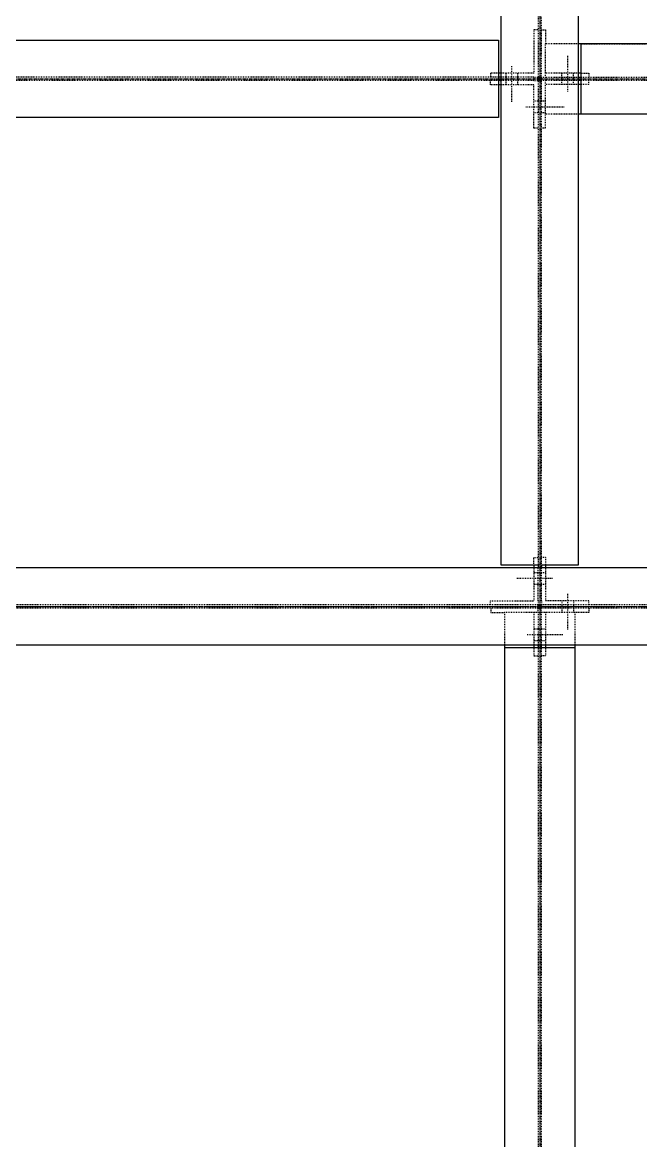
# Model space of a CAD drawing. Header units: millimetres. Extents: x 2102 to 20742, y 12631 to 26594.
# Drawn here: x 9852 to 11023, y 20309 to 22428 of the extents above; entities that cross this region are included whole.
import ezdxf

# ---------------------------------------------------------------- set-up
doc = ezdxf.new("R2010")
doc.units = ezdxf.units.MM
for name, pattern in [('CENTER', [12.7, 7.9375, -1.5875, 1.5875, -1.5875]), ('DXK_LINE_DOT2', [3.9198, 1.9599, -1.9599]), ('DXK_LINE_DOT5', [7.8785, 2.979, -0.9799, 0.9799, -0.9799, 0.9799, -0.9799])]:
    doc.linetypes.add(name, pattern=pattern)
for name, color, linetype in [('1', 7, 'Continuous'), ('2', 7, 'Continuous'), ('4', 7, 'Continuous')]:
    doc.layers.add(name, color=color, linetype=linetype)

# ---------------------------------------------------------------- blocks, each defined once
blk = doc.blocks.new('GridLine-116860372-116906 - 114867')
at = {"layer": '2', "color": 7, "linetype": 'DXK_LINE_DOT5'}
blk.add_line((2535.4, 21320.8), (24512.1, 21320.8), dxfattribs=at)
blk = doc.blocks.new('Part-116860372-114948 - 114867')
at = {"layer": '4', "linetype": 'Continuous'}
for points in [[(12325.6, 21315.8, -1), (12325.6, 21325.8, -1)], [(12325.6, 19065.8, -1), (12325.6, 19075.8, -1)]]:
    blk.add_hatch(color=4, dxfattribs=at).paths.add_polyline_path(points)
at = {"layer": '1', "color": 6, "linetype": 'DXK_LINE_DOT2'}
for p, q in [((12242.3, 21306.9), (12242.3, 21223.1)), ((12408.8, 21306.9), (12242.3, 21306.9)), ((12322, 21306.9), (12322, 21229.3)), ((12329.1, 21306.9), (12329.1, 21229.3)), ((12408.8, 21306.9), (12408.8, 21229.3)), ((12322, 21223.1), (12322, 19233.3)), ((12329.1, 21223.1), (12329.1, 19233.3)), ((12242.3, 19227.1), (12242.3, 19087.1)), ((12322, 19227.1), (12322, 19087.1)), ((12329.1, 19227.1), (12329.1, 19087.1)), ((12408.8, 19227.1), (12408.8, 19087.1)), ((12408.8, 19087.1), (12242.3, 19087.1))]:
    blk.add_line(p, q, dxfattribs=at)
at = {"layer": '2', "color": 2, "linetype": 'Continuous'}
for p, q in [((12242.3, 21229.3), (12242.3, 19227.1)), ((12408.8, 21223.1), (12242.3, 21223.1)), ((12322, 21229.3), (12322, 21223.1)), ((12329.1, 21229.3), (12329.1, 21223.1)), ((12408.8, 21229.3), (12408.8, 19227.1)), ((12408.8, 19233.3), (12242.3, 19233.3)), ((12322, 19233.3), (12322, 19227.1)), ((12329.1, 19233.3), (12329.1, 19227.1))]:
    blk.add_line(p, q, dxfattribs=at)
at = {"layer": '4', "color": 4, "linetype": 'CENTER'}
blk.add_line((12325.6, 21320.8), (12325.6, 19070.8), dxfattribs=at)
at = {"layer": '4', "color": 4, "linetype": 'Continuous'}
for centre in [(12325.6, 21320.8), (12325.6, 19070.8)]:
    blk.add_circle(centre, 5, dxfattribs=at)
blk = doc.blocks.new('Bolt-116860372-115541 - 114867')
at = {"layer": '1', "color": 1, "linetype": 'DXK_LINE_DOT2'}
for p, q in [((12391.6, 21351), (12391.6, 21266)), ((12377.9, 21334.8), (12377.9, 21324.8)), ((12377.9, 21324.8), (12377.9, 21316.9)), ((12405.4, 21334.8), (12405.4, 21324.8)), ((12405.4, 21324.8), (12405.4, 21316.9)), ((12377.9, 21316.9), (12377.9, 21306.9)), ((12405.4, 21316.9), (12405.4, 21306.9))]:
    blk.add_line(p, q, dxfattribs=at)
blk = doc.blocks.new('Part-116860372-114943 - 114867')
at = {"layer": '1', "color": 6, "linetype": 'DXK_LINE_DOT2'}
for p, q in [((12442, 21324.8), (9958.1, 21324.8)), ((13683.8, 21324.8), (12442, 21324.8)), ((13563.1, 21316.9), (9958.1, 21316.9))]:
    blk.add_line(p, q, dxfattribs=at)
at = {"layer": '2', "color": 2, "linetype": 'Continuous'}
for p, q in [((13569.3, 21412.3), (9958.1, 21412.3)), ((13569.3, 21229.3), (9958.1, 21229.3))]:
    blk.add_line(p, q, dxfattribs=at)
at = {"layer": '4', "color": 4, "linetype": 'CENTER'}
blk.add_line((9575.6, 21320.8), (13700.6, 21320.8), dxfattribs=at)
blk = doc.blocks.new('Part-116860372-114945 - 114867')
at = {"layer": '4', "linetype": 'Continuous'}
blk.add_hatch(color=4, dxfattribs=at).paths.add_polyline_path([(12325.6, 21315.8, -1), (12325.6, 21325.8, -1)])
at = {"layer": '1', "color": 6, "linetype": 'DXK_LINE_DOT2'}
for p, q in [((12321.6, 24933.3), (12321.6, 21418.6)), ((12329.5, 21418.6), (12329.5, 24449.4)), ((12321.6, 21334.8), (12321.6, 21412.3)), ((12329.5, 21334.8), (12329.5, 21412.3)), ((12321.6, 21334.8), (12329.5, 21334.8))]:
    blk.add_line(p, q, dxfattribs=at)
at = {"layer": '2', "color": 2, "linetype": 'Continuous'}
for p, q in [((12234.1, 21418.6), (12234.1, 24939.6)), ((12417.1, 24939.6), (12417.1, 21418.6)), ((12417.1, 21418.6), (12234.1, 21418.6)), ((12321.6, 21418.6), (12321.6, 21412.3)), ((12329.5, 21412.3), (12329.5, 21418.6))]:
    blk.add_line(p, q, dxfattribs=at)
at = {"layer": '4', "color": 4, "linetype": 'CENTER'}
blk.add_line((12325.6, 25070.8), (12325.6, 21320.8), dxfattribs=at)
at = {"layer": '4', "color": 4, "linetype": 'Continuous'}
blk.add_circle((12325.6, 21320.8), 5, dxfattribs=at)
blk = doc.blocks.new('Part-116860372-114950 - 114867')
at = {"layer": '4', "linetype": 'Continuous'}
for points in [[(12325.6, 22565.8, -1), (12325.6, 22575.8, -1)], [(13700.6, 22565.8, -1), (13700.6, 22575.8, -1)]]:
    blk.add_hatch(color=4, dxfattribs=at).paths.add_polyline_path(points)
at = {"layer": '1', "color": 6, "linetype": 'DXK_LINE_DOT2'}
for p, q in [((12417.1, 22654.1), (12339.5, 22654.1)), ((12339.5, 22487.6), (12339.5, 22654.1)), ((12423.3, 22654.1), (13608.8, 22654.1)), ((13608.8, 22654.1), (13608.8, 22597.8)), ((13608.8, 22597.8), (13683.8, 22597.8)), ((13683.8, 22597.8), (13683.8, 22487.6)), ((12417.1, 22574.4), (12339.5, 22574.4)), ((13563.1, 22574.4), (12423.3, 22574.4)), ((13683.8, 22574.4), (13569.3, 22574.4)), ((12417.1, 22567.3), (12339.5, 22567.3)), ((13563.1, 22567.3), (12423.3, 22567.3)), ((13683.8, 22567.3), (13569.3, 22567.3)), ((12417.1, 22487.6), (12339.5, 22487.6)), ((13683.8, 22487.6), (13569.3, 22487.6))]:
    blk.add_line(p, q, dxfattribs=at)
at = {"layer": '2', "color": 2, "linetype": 'Continuous'}
for p, q in [((13569.3, 22654.1), (12417.1, 22654.1)), ((12423.3, 22654.1), (12423.3, 22487.6)), ((13563.1, 22654.1), (13563.1, 22487.6)), ((12423.3, 22574.4), (12417.1, 22574.4)), ((13569.3, 22574.4), (13563.1, 22574.4)), ((12423.3, 22567.3), (12417.1, 22567.3)), ((13569.3, 22567.3), (13563.1, 22567.3)), ((13569.3, 22487.6), (12417.1, 22487.6))]:
    blk.add_line(p, q, dxfattribs=at)
at = {"layer": '4', "color": 4, "linetype": 'CENTER'}
blk.add_line((12325.6, 22570.8), (13700.6, 22570.8), dxfattribs=at)
at = {"layer": '4', "color": 4, "linetype": 'Continuous'}
for centre in [(12325.6, 22570.8), (13700.6, 22570.8)]:
    blk.add_circle(centre, 5, dxfattribs=at)
blk = doc.blocks.new('Part-116860372-114951 - 114867')
at = {"layer": '4', "linetype": 'Continuous'}
for points in [[(10950.6, 22565.8, -1), (10950.6, 22575.8, -1)], [(12325.6, 22565.8, -1), (12325.6, 22575.8, -1)]]:
    blk.add_hatch(color=4, dxfattribs=at).paths.add_polyline_path(points)
at = {"layer": '1', "color": 6, "linetype": 'DXK_LINE_DOT2'}
for p, q in [((10964.5, 22574.8), (10964.5, 22566.9)), ((10964.5, 22574.8), (11042.1, 22574.8)), ((12209.1, 22574.8), (11048.3, 22574.8)), ((12311.6, 22574.8), (12209.1, 22574.8)), ((12311.6, 22574.8), (12311.6, 22566.9)), ((11042.1, 22566.9), (10964.5, 22566.9)), ((12227.8, 22566.9), (11048.3, 22566.9)), ((12311.6, 22566.9), (12234.1, 22566.9))]:
    blk.add_line(p, q, dxfattribs=at)
at = {"layer": '2', "color": 2, "linetype": 'Continuous'}
for p, q in [((11048.3, 22479.3), (11048.3, 22662.3)), ((11048.3, 22662.3), (12227.8, 22662.3)), ((12227.8, 22662.3), (12227.8, 22479.3)), ((11048.3, 22574.8), (11042.1, 22574.8)), ((12234.1, 22574.8), (12227.8, 22574.8)), ((11048.3, 22566.9), (11042.1, 22566.9)), ((12234.1, 22566.9), (12227.8, 22566.9)), ((12227.8, 22479.3), (11048.3, 22479.3))]:
    blk.add_line(p, q, dxfattribs=at)
at = {"layer": '4', "color": 4, "linetype": 'CENTER'}
blk.add_line((10950.6, 22570.8), (12325.6, 22570.8), dxfattribs=at)
at = {"layer": '4', "color": 4, "linetype": 'Continuous'}
for centre in [(10950.6, 22570.8), (12325.6, 22570.8)]:
    blk.add_circle(centre, 5, dxfattribs=at)
blk = doc.blocks.new('Part-116860372-115538 - 114867')
at = {"layer": '1', "color": 6, "linetype": 'DXK_LINE_DOT2'}
for p, q in [((12329.1, 21306.9), (12329.1, 21316.9)), ((12339.1, 21306.9), (12339.1, 21229.3)), ((12441.6, 21306.9), (12408.8, 21306.9)), ((12441.6, 21316.9), (12441.6, 21306.9)), ((12329.1, 21223.1), (12329.1, 21229.3)), ((12339.1, 21223.1), (12339.1, 21204.4)), ((12339.1, 21204.4), (12329.1, 21204.4))]:
    blk.add_line(p, q, dxfattribs=at)
at = {"layer": '2', "color": 2, "linetype": 'Continuous'}
blk.add_line((12339.1, 21229.3), (12339.1, 21223.1), dxfattribs=at)
blk = doc.blocks.new('Part-116860372-115539 - 114867')
at = {"layer": '1', "color": 6, "linetype": 'DXK_LINE_DOT2'}
for p, q in [((12209.5, 21316.9), (12209.5, 21306.9)), ((12209.5, 21306.9), (12242.3, 21306.9)), ((12312, 21306.9), (12312, 21229.3)), ((12322, 21306.9), (12322, 21316.9)), ((12312, 21223.1), (12312, 21204.4)), ((12322, 21223.1), (12322, 21229.3)), ((12312, 21204.4), (12322, 21204.4))]:
    blk.add_line(p, q, dxfattribs=at)
at = {"layer": '2', "color": 2, "linetype": 'Continuous'}
blk.add_line((12312, 21229.3), (12312, 21223.1), dxfattribs=at)
blk = doc.blocks.new('Bolt-116860372-115540 - 114867')
at = {"layer": '1', "color": 1, "linetype": 'DXK_LINE_DOT2'}
for p, q in [((12295.8, 21254.4), (12380.8, 21254.4)), ((12312, 21268.1), (12322, 21268.1)), ((12322, 21268.1), (12329.1, 21268.1)), ((12329.1, 21268.1), (12339.1, 21268.1)), ((12312, 21240.6), (12322, 21240.6)), ((12322, 21240.6), (12329.1, 21240.6)), ((12329.1, 21240.6), (12339.1, 21240.6))]:
    blk.add_line(p, q, dxfattribs=at)
blk = doc.blocks.new('Part-116860372-115547 - 114867')
at = {"layer": '1', "color": 6, "linetype": 'DXK_LINE_DOT2'}
for p, q in [((12311.6, 21418.6), (12311.6, 21437.3)), ((12311.6, 21437.3), (12321.6, 21437.3)), ((12311.6, 21412.3), (12311.6, 21334.8)), ((12321.6, 21418.6), (12321.6, 21412.3)), ((12209.1, 21324.8), (12209.1, 21334.8)), ((12209.1, 21334.8), (12311.6, 21334.8)), ((12321.6, 21334.8), (12321.6, 21324.8))]:
    blk.add_line(p, q, dxfattribs=at)
at = {"layer": '2', "color": 2, "linetype": 'Continuous'}
blk.add_line((12311.6, 21418.6), (12311.6, 21412.3), dxfattribs=at)
blk = doc.blocks.new('Part-116860372-115548 - 114867')
at = {"layer": '1', "color": 6, "linetype": 'DXK_LINE_DOT2'}
for p, q in [((12339.5, 21437.3), (12329.5, 21437.3)), ((12339.5, 21437.3), (12339.5, 21418.6)), ((12329.5, 21418.6), (12329.5, 21412.3)), ((12339.5, 21412.3), (12339.5, 21334.8)), ((12329.5, 21334.8), (12329.5, 21324.8)), ((12442, 21334.8), (12339.5, 21334.8)), ((12442, 21324.8), (12442, 21334.8))]:
    blk.add_line(p, q, dxfattribs=at)
at = {"layer": '2', "color": 2, "linetype": 'Continuous'}
blk.add_line((12339.5, 21418.6), (12339.5, 21412.3), dxfattribs=at)
blk = doc.blocks.new('Bolt-116860372-115549 - 114867')
at = {"layer": '1', "color": 1, "linetype": 'DXK_LINE_DOT2'}
for p, q in [((12355.8, 21387.3), (12270.8, 21387.3)), ((12321.6, 21401), (12311.6, 21401)), ((12329.5, 21401), (12321.6, 21401)), ((12339.5, 21401), (12329.5, 21401)), ((12321.6, 21373.5), (12311.6, 21373.5)), ((12329.5, 21373.5), (12321.6, 21373.5)), ((12339.5, 21373.5), (12329.5, 21373.5))]:
    blk.add_line(p, q, dxfattribs=at)
blk = doc.blocks.new('Part-116860372-115565 - 114867')
at = {"layer": '1', "color": 6, "linetype": 'DXK_LINE_DOT2'}
for p, q in [((12329.5, 22686.9), (12339.5, 22686.9)), ((12339.5, 22686.9), (12339.5, 22654.1)), ((12339.5, 22574.4), (12329.5, 22574.4)), ((12417.1, 22584.4), (12339.5, 22584.4)), ((12423.3, 22574.4), (12417.1, 22574.4)), ((12423.3, 22584.4), (12442, 22584.4)), ((12442, 22584.4), (12442, 22574.4))]:
    blk.add_line(p, q, dxfattribs=at)
at = {"layer": '2', "color": 2, "linetype": 'Continuous'}
blk.add_line((12423.3, 22584.4), (12417.1, 22584.4), dxfattribs=at)
blk = doc.blocks.new('Part-116860372-115566 - 114867')
at = {"layer": '1', "color": 6, "linetype": 'DXK_LINE_DOT2'}
for p, q in [((12339.5, 22567.3), (12329.5, 22567.3)), ((12417.1, 22557.3), (12339.5, 22557.3)), ((12423.3, 22567.3), (12417.1, 22567.3)), ((12442, 22557.3), (12423.3, 22557.3)), ((12442, 22557.3), (12442, 22567.3)), ((12339.5, 22454.8), (12339.5, 22487.6)), ((12329.5, 22454.8), (12339.5, 22454.8))]:
    blk.add_line(p, q, dxfattribs=at)
at = {"layer": '2', "color": 2, "linetype": 'Continuous'}
blk.add_line((12423.3, 22557.3), (12417.1, 22557.3), dxfattribs=at)
blk = doc.blocks.new('Bolt-116860372-115567 - 114867')
at = {"layer": '1', "color": 1, "linetype": 'DXK_LINE_DOT2'}
for p, q in [((12392, 22541), (12392, 22626)), ((12378.3, 22574.4), (12378.3, 22584.4)), ((12378.3, 22567.3), (12378.3, 22574.4)), ((12405.8, 22574.4), (12405.8, 22584.4)), ((12405.8, 22567.3), (12405.8, 22574.4)), ((12378.3, 22557.3), (12378.3, 22567.3)), ((12405.8, 22557.3), (12405.8, 22567.3))]:
    blk.add_line(p, q, dxfattribs=at)
blk = doc.blocks.new('Part-116860372-115569 - 114867')
at = {"layer": '1', "color": 6, "linetype": 'DXK_LINE_DOT2'}
for p, q in [((12209.1, 22556.9), (12209.1, 22566.9)), ((12227.8, 22556.9), (12209.1, 22556.9)), ((12227.8, 22566.9), (12234.1, 22566.9)), ((12311.6, 22556.9), (12234.1, 22556.9)), ((12311.6, 22566.9), (12321.6, 22566.9)), ((12311.6, 22454.4), (12311.6, 22556.9)), ((12321.6, 22454.4), (12311.6, 22454.4))]:
    blk.add_line(p, q, dxfattribs=at)
at = {"layer": '2', "color": 2, "linetype": 'Continuous'}
blk.add_line((12234.1, 22556.9), (12227.8, 22556.9), dxfattribs=at)
blk = doc.blocks.new('Part-116860372-115570 - 114867')
at = {"layer": '1', "color": 6, "linetype": 'DXK_LINE_DOT2'}
for p, q in [((12321.6, 22687.3), (12311.6, 22687.3)), ((12311.6, 22687.3), (12311.6, 22584.8)), ((12209.1, 22584.8), (12209.1, 22574.8)), ((12227.8, 22584.8), (12209.1, 22584.8)), ((12311.6, 22584.8), (12234.1, 22584.8)), ((12311.6, 22574.8), (12321.6, 22574.8))]:
    blk.add_line(p, q, dxfattribs=at)
at = {"layer": '2', "color": 2, "linetype": 'Continuous'}
blk.add_line((12234.1, 22584.8), (12227.8, 22584.8), dxfattribs=at)
blk = doc.blocks.new('Bolt-116860372-115571 - 114867')
at = {"layer": '1', "color": 1, "linetype": 'DXK_LINE_DOT2'}
for p, q in [((12259.1, 22601), (12259.1, 22516)), ((12245.4, 22584.8), (12245.4, 22574.8)), ((12245.4, 22574.8), (12245.4, 22566.9)), ((12272.9, 22584.8), (12272.9, 22574.8)), ((12272.9, 22574.8), (12272.9, 22566.9)), ((12245.4, 22566.9), (12245.4, 22556.9)), ((12272.9, 22566.9), (12272.9, 22556.9))]:
    blk.add_line(p, q, dxfattribs=at)
blk = doc.blocks.new('Bolt-116860372-115580 - 114867')
at = {"layer": '1', "color": 1, "linetype": 'DXK_LINE_DOT2'}
for p, q in [((12311.6, 22518.5), (12321.6, 22518.5)), ((12321.6, 22518.5), (12329.5, 22518.5)), ((12329.5, 22518.5), (12339.5, 22518.5)), ((12292.6, 22504.8), (12383.8, 22504.8)), ((12311.6, 22491), (12321.6, 22491)), ((12321.6, 22491), (12329.5, 22491)), ((12329.5, 22491), (12339.5, 22491))]:
    blk.add_line(p, q, dxfattribs=at)

msp = doc.modelspace()

# ---------------------------------------------------------------- block references
at = {"xscale": 0.8, "yscale": 0.8, "zscale": 0.8}
for name in ['Part-116860372-114945 - 114867', 'Part-116860372-115570 - 114867', 'Part-116860372-115565 - 114867', 'Part-116860372-114951 - 114867', 'Part-116860372-114950 - 114867', 'Bolt-116860372-115567 - 114867', 'Bolt-116860372-115571 - 114867', 'Part-116860372-115569 - 114867', 'Part-116860372-115566 - 114867', 'Bolt-116860372-115580 - 114867', 'GridLine-116860372-116906 - 114867', 'Part-116860372-115547 - 114867', 'Part-116860372-115548 - 114867', 'Part-116860372-114943 - 114867', 'Bolt-116860372-115549 - 114867', 'Bolt-116860372-115541 - 114867', 'Part-116860372-114948 - 114867', 'Part-116860372-115539 - 114867', 'Part-116860372-115538 - 114867', 'Bolt-116860372-115540 - 114867']:
    msp.add_blockref(name, (971.5, 4264.2), dxfattribs=at)

doc.saveas('drawing.dxf')
